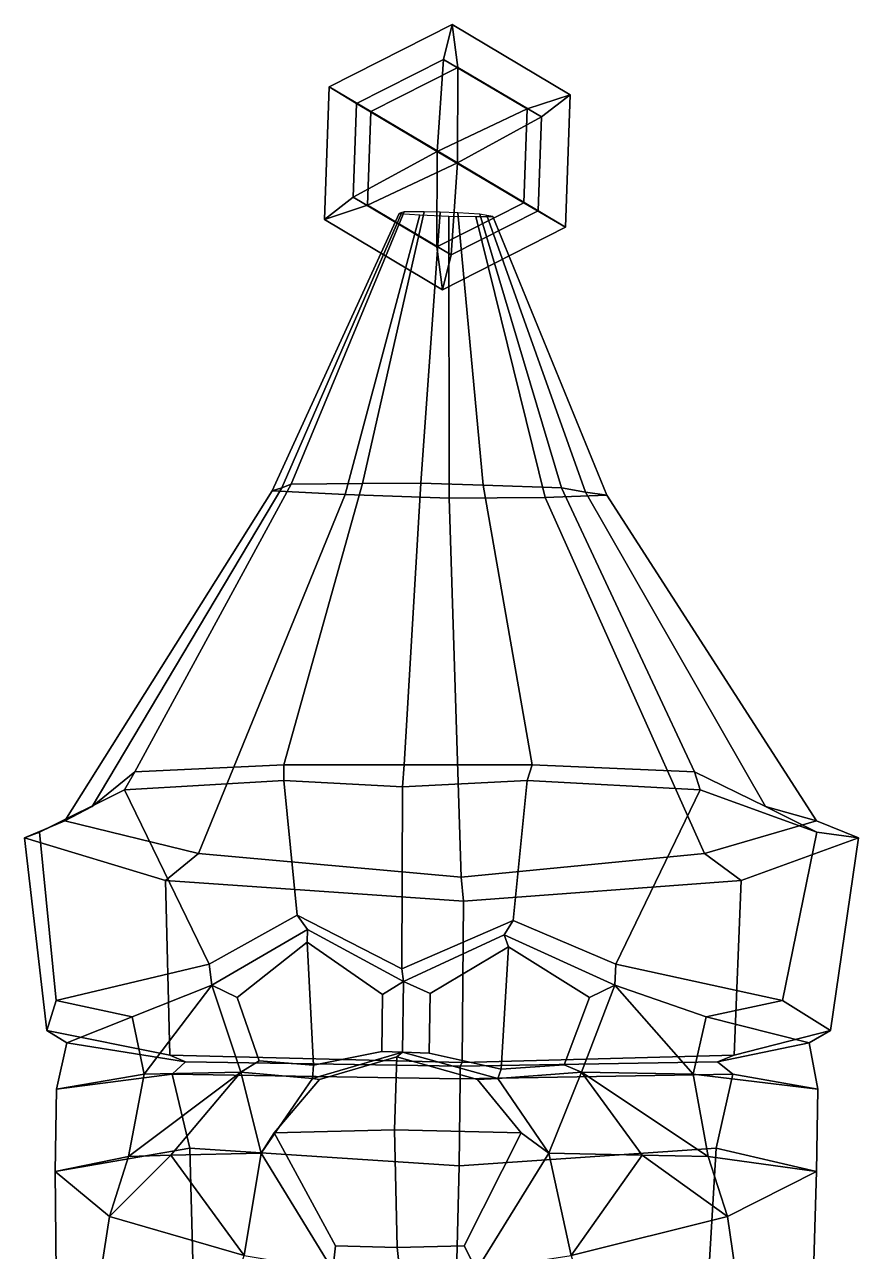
# Model space of a CAD drawing. Extents: x -177 to 193, y -153 to 353.
# Drawn here: x -69.3 to 63.3, y 157.7 to 352.8 of the extents above; entities that cross this region are included whole.
import ezdxf

# ---------------------------------------------------------------- set-up
doc = ezdxf.new("R2010")
doc.units = 0

msp = doc.modelspace()

# ---------------------------------------------------------------- linework, layer by layer
for points in [[(-16.491751, 340.236023, 65.826797), (-2.667949, 347.251343, 66.604805), (-1.312978, 352.789337, 51.919163), (-20.862803, 342.868256, 50.818886)], [(-14.221482, 338.963196, 36.965527), (-20.862803, 342.868256, 50.818886), (-1.312978, 352.789337, 51.919163), (-0.39768, 345.978516, 37.743538)], [(10.625148, 339.360229, 67.998466), (17.486275, 341.6297, 53.890091), (-1.312978, 352.789337, 51.919163), (-2.667949, 347.251343, 66.604805)], [(12.895414, 338.087402, 39.137199), (-0.39768, 345.978516, 37.743538), (-1.312978, 352.789337, 51.919163), (17.486275, 341.6297, 53.890091)], [(-3.668871, 332.608582, 73.197823), (-2.667949, 347.251343, 66.604805), (-16.491751, 340.236023, 65.826797)], [(-0.458235, 330.808533, 32.381805), (-14.221482, 338.963196, 36.965527), (-0.39768, 345.978516, 37.743538)], [(-3.668871, 332.608582, 73.197823), (10.625148, 339.360229, 67.998466), (-2.667949, 347.251343, 66.604805)], [(-0.458235, 330.808533, 32.381805), (-0.39768, 345.978516, 37.743538), (12.895414, 338.087402, 39.137199)], [(-21.613375, 321.787445, 51.689545), (-17.022482, 325.329712, 66.442436), (-16.491751, 340.236023, 65.826797), (-20.862803, 342.868256, 50.818886)], [(-21.613375, 321.787445, 51.689545), (-20.862803, 342.868256, 50.818886), (-14.221482, 338.963196, 36.965527), (-14.752214, 324.056885, 37.581169)], [(16.735703, 320.548889, 54.760746), (17.486275, 341.6297, 53.890091), (10.625148, 339.360229, 67.998466), (10.094416, 324.453918, 68.614113)], [(16.735703, 320.548889, 54.760746), (12.364682, 323.181091, 39.752842), (12.895414, 338.087402, 39.137199), (17.486275, 341.6297, 53.890091)], [(-17.022482, 325.329712, 66.442436), (-3.668871, 332.608582, 73.197823), (-16.491751, 340.236023, 65.826797)], [(-14.752214, 324.056885, 37.581169), (-14.221482, 338.963196, 36.965527), (-0.458235, 330.808533, 32.381805)], [(10.094416, 324.453918, 68.614113), (10.625148, 339.360229, 67.998466), (-3.668871, 332.608582, 73.197823)], [(12.364682, 323.181091, 39.752842), (-0.458235, 330.808533, 32.381805), (12.895414, 338.087402, 39.137199)], [(-3.729415, 317.438629, 67.836098), (-3.668871, 332.608582, 73.197823), (-17.022482, 325.329712, 66.442436)], [(-3.729415, 317.438629, 67.836098), (10.094416, 324.453918, 68.614113), (-3.668871, 332.608582, 73.197823)], [(-1.459147, 316.165802, 38.974827), (-14.752214, 324.056885, 37.581169), (-0.458235, 330.808533, 32.381805)], [(-1.459147, 316.165802, 38.974827), (-0.458235, 330.808533, 32.381805), (12.364682, 323.181091, 39.752842)], [(-2.814117, 310.627838, 53.660469), (-3.729415, 317.438629, 67.836098), (-17.022482, 325.329712, 66.442436), (-21.613375, 321.787445, 51.689545)], [(-2.814117, 310.627838, 53.660469), (-21.613375, 321.787445, 51.689545), (-14.752214, 324.056885, 37.581169), (-1.459147, 316.165802, 38.974827)], [(-2.814117, 310.627838, 53.660469), (16.735703, 320.548889, 54.760746), (10.094416, 324.453918, 68.614113), (-3.729415, 317.438629, 67.836098)], [(-9.321938, 322.879059, 54.68787), (-9.72357, 322.762482, 51.049911), (-29.91021, 278.665161, 45.578114), (-28.396965, 279.122009, 57.331509)], [(-9.72357, 322.762482, 51.049911), (-6.457619, 322.530365, 47.786716), (-18.320387, 278.03772, 35.149025), (-29.91021, 278.665161, 45.578114)], [(-8.924898, 323.026855, 59.189796), (-9.321938, 322.879059, 54.68787), (-28.396965, 279.122009, 57.331509), (-26.881296, 279.693329, 71.873039)], [(-5.766808, 323.002808, 61.613026), (-8.924898, 323.026855, 59.189796), (-26.881296, 279.693329, 71.873039), (-15.552729, 279.824127, 79.792419)], [(-6.457619, 322.530365, 47.786716), (-1.816518, 322.295166, 45.783806), (-1.793218, 277.494385, 28.83033), (-18.320387, 278.03772, 35.149025)], [(-3.180607, 322.964783, 63.086739), (-5.766808, 323.002808, 61.613026), (-15.552729, 279.824127, 79.792419), (-6.286738, 279.863708, 84.629501)], [(-3.180607, 322.964783, 63.086739), (-6.286738, 279.863708, 84.629501), (3.632987, 279.558624, 81.348724), (-0.395952, 322.829346, 62.043156)], [(-2.814117, 310.627838, 53.660469), (-1.459147, 316.165802, 38.974827), (12.364682, 323.181091, 39.752842), (16.735703, 320.548889, 54.760746)], [(2.452526, 322.242584, 48.50029), (13.508339, 277.59726, 37.730904), (-1.793218, 277.494385, 28.83033), (-1.816518, 322.295166, 45.783806)], [(-0.395952, 322.829346, 62.043156), (3.632987, 279.558624, 81.348724), (16.081732, 279.098785, 75.358101), (3.102189, 322.638397, 60.152992)], [(5.166215, 322.281586, 52.242367), (23.278919, 277.929108, 49.8927), (13.508339, 277.59726, 37.730904), (2.452526, 322.242584, 48.50029)], [(3.102189, 322.638397, 60.152992), (16.081732, 279.098785, 75.358101), (19.904589, 278.453583, 61.249622), (4.199617, 322.442352, 55.770752)], [(4.199617, 322.442352, 55.770752), (19.904589, 278.453583, 61.249622), (23.278919, 277.929108, 49.8927), (5.166215, 322.281586, 52.242367)], [(-62.875988, 226.144531, 40.987595), (-58.511547, 228.462219, 64.51239), (-28.396965, 279.122009, 57.331509), (-29.91021, 278.665161, 45.578114)], [(-58.511547, 228.462219, 64.51239), (-51.762928, 233.965942, 92.869057), (-26.881296, 279.693329, 71.873039), (-28.396965, 279.122009, 57.331509)], [(-51.762928, 233.965942, 92.869057), (-28.040426, 235.05127, 107.779305), (-15.552729, 279.824127, 79.792419), (-26.881296, 279.693329, 71.873039)], [(-8.925023, 235.060852, 116.804642), (-6.286738, 279.863708, 84.629501), (-15.552729, 279.824127, 79.792419), (-28.040426, 235.05127, 107.779305)], [(-8.925023, 235.060852, 116.804642), (11.404055, 235.05127, 111.009476), (3.632987, 279.558624, 81.348724), (-6.286738, 279.863708, 84.629501)], [(37.236286, 233.965942, 100.157356), (16.081732, 279.098785, 75.358101), (3.632987, 279.558624, 81.348724), (11.404055, 235.05127, 111.009476)], [(48.508408, 228.462219, 73.276436), (19.904589, 278.453583, 61.249622), (16.081732, 279.098785, 75.358101), (37.236286, 233.965942, 100.157356)], [(-41.640862, 220.968384, 21.673765), (-62.875988, 226.144531, 40.987595), (-29.91021, 278.665161, 45.578114), (-18.320387, 278.03772, 35.149025)], [(0.158418, 217.227966, 5.884512), (-41.640862, 220.968384, 21.673765), (-18.320387, 278.03772, 35.149025), (-1.793218, 277.494385, 28.83033)], [(0.158418, 217.227966, 5.884512), (-1.793218, 277.494385, 28.83033), (13.508339, 277.59726, 37.730904), (38.832005, 220.968384, 28.263826)], [(38.832005, 220.968384, 28.263826), (13.508339, 277.59726, 37.730904), (23.278919, 277.929108, 49.8927), (56.642006, 226.144531, 50.775131)], [(56.642006, 226.144531, 50.775131), (23.278919, 277.929108, 49.8927), (19.904589, 278.453583, 61.249622), (48.508408, 228.462219, 73.276436)], [(-28.045078, 232.583679, 112.598068), (-28.040426, 235.05127, 107.779305), (-51.762928, 233.965942, 92.869057), (-53.367718, 231.089813, 97.244087)], [(-9.206233, 231.571625, 120.238564), (-8.925023, 235.060852, 116.804642), (-28.040426, 235.05127, 107.779305), (-28.045078, 232.583679, 112.598068)], [(-9.206233, 231.571625, 120.238564), (10.624667, 232.583679, 115.764801), (11.404055, 235.05127, 111.009476), (-8.925023, 235.060852, 116.804642)], [(10.624667, 232.583679, 115.764801), (38.10791, 231.089813, 104.735184), (37.236286, 233.965942, 100.157356), (11.404055, 235.05127, 111.009476)], [(-53.367718, 231.089813, 97.244087), (-51.762928, 233.965942, 92.869057), (-58.511547, 228.462219, 64.51239), (-66.883186, 224.348694, 65.064087)], [(-25.964115, 211.144592, 116.063034), (-28.045078, 232.583679, 112.598068), (-53.367718, 231.089813, 97.244087), (-39.91959, 203.38739, 103.421043)], [(-9.293228, 202.640686, 121.30088), (-9.206233, 231.571625, 120.238564), (-28.045078, 232.583679, 112.598068), (-25.964115, 211.144592, 116.063034)], [(-9.293228, 202.640686, 121.30088), (8.407186, 210.337952, 118.913383), (10.624667, 232.583679, 115.764801), (-9.206233, 231.571625, 120.238564)], [(8.407186, 210.337952, 118.913383), (24.703136, 203.38739, 108.71312), (38.10791, 231.089813, 104.735184), (10.624667, 232.583679, 115.764801)], [(38.10791, 231.089813, 104.735184), (56.678749, 224.348694, 75.182785), (48.508408, 228.462219, 73.276436), (37.236286, 233.965942, 100.157356)], [(-39.91959, 203.38739, 103.421043), (-53.367718, 231.089813, 97.244087), (-66.883186, 224.348694, 65.064087), (-64.253563, 197.624603, 82.538277)], [(24.703136, 203.38739, 108.71312), (51.241249, 197.624603, 91.996346), (56.678749, 224.348694, 75.182785), (38.10791, 231.089813, 104.735184)], [(-66.883186, 224.348694, 65.064087), (-58.511547, 228.462219, 64.51239), (-62.875988, 226.144531, 40.987595), (-69.282745, 223.455841, 38.916405)], [(56.678749, 224.348694, 75.182785), (63.300369, 223.455841, 49.773869), (56.642006, 226.144531, 50.775131), (48.508408, 228.462219, 73.276436)], [(-69.282745, 223.455841, 38.916405), (-62.875988, 226.144531, 40.987595), (-41.640862, 220.968384, 21.673765), (-46.855412, 216.669952, 17.611425)], [(63.300369, 223.455841, 49.773869), (44.637997, 216.669952, 25.103979), (38.832005, 220.968384, 28.263826), (56.642006, 226.144531, 50.775131)], [(-64.253563, 197.624603, 82.538277), (-66.883186, 224.348694, 65.064087), (-69.282745, 223.455841, 38.916405), (-65.747314, 192.805115, 44.744797)], [(-65.747314, 192.805115, 44.744797), (-69.282745, 223.455841, 38.916405), (-46.855412, 216.669952, 17.611425), (-46.173519, 188.919373, 20.254345)], [(58.863811, 192.805115, 54.949417), (43.53521, 188.919373, 27.600748), (44.637997, 216.669952, 25.103979), (63.300369, 223.455841, 49.773869)], [(51.241249, 197.624603, 91.996346), (58.863811, 192.805115, 54.949417), (63.300369, 223.455841, 49.773869), (56.678749, 224.348694, 75.182785)], [(-46.855412, 216.669952, 17.611425), (-41.640862, 220.968384, 21.673765), (0.158418, 217.227966, 5.884512), (0.516607, 213.415588, 1.510578)], [(44.637997, 216.669952, 25.103979), (0.516607, 213.415588, 1.510578), (0.158418, 217.227966, 5.884512), (38.832005, 220.968384, 28.263826)], [(-46.173519, 188.919373, 20.254345), (-46.855412, 216.669952, 17.611425), (0.516607, 213.415588, 1.510578), (0.291697, 187.76413, 4.256989)], [(43.53521, 188.919373, 27.600748), (0.291697, 187.76413, 4.256989), (0.516607, 213.415588, 1.510578), (44.637997, 216.669952, 25.103979)], [(-25.964115, 211.144592, 116.063034), (-39.91959, 203.38739, 103.421043), (-39.490845, 200.013397, 101.771858), (-24.286438, 208.866302, 114.796318)], [(-9.293228, 202.640686, 121.30088), (-25.964115, 211.144592, 116.063034), (-24.286438, 208.866302, 114.796318), (-9.057576, 200.630188, 118.423271)], [(-24.337185, 206.857513, 112.24456), (-24.286438, 208.866302, 114.796318), (-39.490845, 200.013397, 101.771858), (-35.464169, 198.065247, 101.863686)], [(-24.337185, 206.857513, 112.24456), (-12.392475, 198.565216, 115.222008), (-9.057576, 200.630188, 118.423271), (-24.286438, 208.866302, 114.796318)], [(-9.293228, 202.640686, 121.30088), (-9.057576, 200.630188, 118.423271), (6.957944, 208.059631, 117.390602), (8.407186, 210.337952, 118.913383)], [(8.407186, 210.337952, 118.913383), (6.957944, 208.059631, 117.390602), (24.548412, 200.013397, 107.016144), (24.703136, 203.38739, 108.71312)], [(-23.361614, 187.302795, 111.350647), (-24.337185, 206.857513, 112.24456), (-35.464169, 198.065247, 101.863686), (-32.002205, 188.012512, 105.49749)], [(-12.392475, 198.565216, 115.222008), (-24.337185, 206.857513, 112.24456), (-23.361614, 187.302795, 111.350647), (-12.494034, 189.493896, 116.462173)], [(7.68716, 206.154175, 114.696228), (6.957944, 208.059631, 117.390602), (-9.057576, 200.630188, 118.423271), (-4.808936, 198.692291, 116.018517)], [(7.68716, 206.154175, 114.696228), (20.527723, 198.074524, 103.934242), (24.548412, 200.013397, 107.016144), (6.957944, 208.059631, 117.390602)], [(-4.808936, 198.692291, 116.018517), (-4.928034, 189.242706, 117.472855), (6.489046, 186.6633, 113.190483), (7.68716, 206.154175, 114.696228)], [(6.489046, 186.6633, 113.190483), (16.535658, 187.381897, 107.667603), (20.527723, 198.074524, 103.934242), (7.68716, 206.154175, 114.696228)], [(-52.179707, 194.993683, 84.155151), (-39.490845, 200.013397, 101.771858), (-39.91959, 203.38739, 103.421043), (-64.253563, 197.624603, 82.538277)], [(39.065197, 194.993683, 91.627357), (51.241249, 197.624603, 91.996346), (24.703136, 203.38739, 108.71312), (24.548412, 200.013397, 107.016144)], [(-50.279396, 185.902893, 85.120369), (-39.490845, 200.013397, 101.771858), (-52.179707, 194.993683, 84.155151)], [(-34.918465, 186.217651, 106.343613), (-39.490845, 200.013397, 101.771858), (-50.279396, 185.902893, 85.120369)], [(-32.002205, 188.012512, 105.49749), (-35.464169, 198.065247, 101.863686), (-39.490845, 200.013397, 101.771858), (-34.918465, 186.217651, 106.343613)], [(-12.494034, 189.493896, 116.462173), (-9.183113, 189.387634, 119.956245), (-9.057576, 200.630188, 118.423271), (-12.392475, 198.565216, 115.222008)], [(-4.928034, 189.242706, 117.472855), (-4.808936, 198.692291, 116.018517), (-9.057576, 200.630188, 118.423271), (-9.183113, 189.387634, 119.956245)], [(16.535658, 187.381897, 107.667603), (19.293161, 186.217651, 110.783096), (24.548412, 200.013397, 107.016144), (20.527723, 198.074524, 103.934242)], [(19.293161, 186.217651, 110.783096), (37.033165, 185.902893, 92.270546), (24.548412, 200.013397, 107.016144)], [(37.033165, 185.902893, 92.270546), (39.065197, 194.993683, 91.627357), (24.548412, 200.013397, 107.016144)], [(-64.253563, 197.624603, 82.538277), (-65.747314, 192.805115, 44.744797), (-62.56134, 190.847931, 46.339958), (-52.179707, 194.993683, 84.155151)], [(51.241249, 197.624603, 91.996346), (39.065197, 194.993683, 91.627357), (55.460766, 190.847931, 56.004993), (58.863811, 192.805115, 54.949417)], [(-52.179707, 194.993683, 84.155151), (-62.56134, 190.847931, 46.339958), (-64.185249, 183.495911, 47.737732), (-50.279396, 185.902893, 85.120369)], [(39.065197, 194.993683, 91.627357), (37.033165, 185.902893, 92.270546), (56.835629, 183.495911, 57.648342), (55.460766, 190.847931, 56.004993)], [(-65.747314, 192.805115, 44.744797), (-46.173519, 188.919373, 20.254345), (-43.683949, 187.85321, 21.539152), (-62.56134, 190.847931, 46.339958)], [(58.863811, 192.805115, 54.949417), (55.460766, 190.847931, 56.004993), (40.869781, 187.85321, 28.463404), (43.53521, 188.919373, 27.600748)], [(-64.185249, 183.495911, 47.737732), (-62.56134, 190.847931, 46.339958), (-43.683949, 187.85321, 21.539152), (-45.814083, 185.861755, 19.219387)], [(-23.361614, 187.302795, 111.350647), (-23.515728, 185.214417, 113.635574), (-9.183113, 189.387634, 119.956245), (-12.494034, 189.493896, 116.462173)], [(-10.104072, 188.635498, 134.368027), (-9.183113, 189.387634, 119.956245), (-23.515728, 185.214417, 113.635574), (-22.410423, 185.049927, 129.986893)], [(-10.104072, 188.635498, 134.368027), (2.751095, 185.049927, 132.047409), (5.986869, 185.214417, 116.051598), (-9.183113, 189.387634, 119.956245)], [(6.489046, 186.6633, 113.190483), (-4.928034, 189.242706, 117.472855), (-9.183113, 189.387634, 119.956245), (5.986869, 185.214417, 116.051598)], [(56.835629, 183.495911, 57.648342), (43.348934, 185.861755, 26.521101), (40.869781, 187.85321, 28.463404), (55.460766, 190.847931, 56.004993)], [(-46.173519, 188.919373, 20.254345), (0.291697, 187.76413, 4.256989), (-0.006695, 187.170868, 7.900715), (-43.683949, 187.85321, 21.539152)], [(-45.814083, 185.861755, 19.219387), (-43.683949, 187.85321, 21.539152), (-0.006695, 187.170868, 7.900715), (-0.003417, 185.124603, 7.860678)], [(-23.361614, 187.302795, 111.350647), (-32.002205, 188.012512, 105.49749), (-34.918465, 186.217651, 106.343613), (-23.515728, 185.214417, 113.635574)], [(-10.483246, 177.011627, 138.998199), (-10.104072, 188.635498, 134.368027), (-22.410423, 185.049927, 129.986893), (-29.591511, 176.546509, 130.976868)], [(-10.483246, 177.011627, 138.998199), (9.675446, 176.546509, 134.19252), (2.751095, 185.049927, 132.047409), (-10.104072, 188.635498, 134.368027)], [(43.53521, 188.919373, 27.600748), (40.869781, 187.85321, 28.463404), (-0.006695, 187.170868, 7.900715), (0.291697, 187.76413, 4.256989)], [(43.348934, 185.861755, 26.521101), (-0.003417, 185.124603, 7.860678), (-0.006695, 187.170868, 7.900715), (40.869781, 187.85321, 28.463404)], [(6.489046, 186.6633, 113.190483), (5.986869, 185.214417, 116.051598), (19.293161, 186.217651, 110.783096), (16.535658, 187.381897, 107.667603)], [(-50.279396, 185.902893, 85.120369), (-64.185249, 183.495911, 47.737732), (-64.431984, 170.410583, 50.483784), (-52.747707, 172.809753, 85.344666)], [(-64.431984, 170.410583, 50.483784), (-64.185249, 183.495911, 47.737732), (-45.814083, 185.861755, 19.219387), (-42.999462, 174.110779, 18.478724)], [(-52.747707, 172.809753, 85.344666), (-34.918465, 186.217651, 106.343613), (-50.279396, 185.902893, 85.120369)], [(-46.018967, 173.014954, 109.207939), (-34.918465, 186.217651, 106.343613), (-52.747707, 172.809753, 85.344666)], [(-46.018967, 173.014954, 109.207939), (-31.682899, 173.301605, 113.416824), (-34.918465, 186.217651, 106.343613)], [(-42.999462, 174.110779, 18.478724), (-45.814083, 185.861755, 19.219387), (-0.003417, 185.124603, 7.860678), (-0.172219, 171.325989, 9.921835)], [(-31.682899, 173.301605, 113.416824), (-23.515728, 185.214417, 113.635574), (-34.918465, 186.217651, 106.343613)], [(40.692318, 174.110779, 25.332388), (-0.172219, 171.325989, 9.921835), (-0.003417, 185.124603, 7.860678), (43.348934, 185.861755, 26.521101)], [(14.080818, 173.301605, 117.164497), (19.293161, 186.217651, 110.783096), (5.986869, 185.214417, 116.051598)], [(28.910637, 173.014954, 115.344055), (19.293161, 186.217651, 110.783096), (14.080818, 173.301605, 117.164497)], [(28.910637, 173.014954, 115.344055), (39.432106, 172.809753, 92.893425), (19.293161, 186.217651, 110.783096)], [(39.432106, 172.809753, 92.893425), (37.033165, 185.902893, 92.270546), (19.293161, 186.217651, 110.783096)], [(37.033165, 185.902893, 92.270546), (39.432106, 172.809753, 92.893425), (56.632317, 170.410583, 60.397949), (56.835629, 183.495911, 57.648342)], [(56.632317, 170.410583, 60.397949), (40.692318, 174.110779, 25.332388), (43.348934, 185.861755, 26.521101), (56.835629, 183.495911, 57.648342)], [(-29.591511, 176.546509, 130.976868), (-22.410423, 185.049927, 129.986893), (-23.515728, 185.214417, 113.635574), (-31.682899, 173.301605, 113.416824)], [(9.675446, 176.546509, 134.19252), (14.080818, 173.301605, 117.164497), (5.986869, 185.214417, 116.051598), (2.751095, 185.049927, 132.047409)], [(-19.868027, 158.603058, 127.709038), (-29.591511, 176.546509, 130.976868), (-31.682899, 173.301605, 113.416824), (-20.275677, 154.721558, 114.921768)], [(-10.055758, 158.312073, 133.778046), (-10.483246, 177.011627, 138.998199), (-29.591511, 176.546509, 130.976868), (-19.868027, 158.603058, 127.709038)], [(-10.055758, 158.312073, 133.778046), (0.613162, 158.603058, 129.386276), (9.675446, 176.546509, 134.19252), (-10.483246, 177.011627, 138.998199)], [(0.613162, 158.603058, 129.386276), (2.580733, 154.721558, 116.793518), (14.080818, 173.301605, 117.164497), (9.675446, 176.546509, 134.19252)], [(-64.185562, 148.937073, 52.820908), (-64.431984, 170.410583, 50.483784), (-42.999462, 174.110779, 18.478724), (-42.511303, 156.268494, 22.23012)], [(-42.511303, 156.268494, 22.23012), (-42.999462, 174.110779, 18.478724), (-0.172219, 171.325989, 9.921835), (-0.595842, 154.177612, 15.094806)], [(39.600338, 156.268494, 28.954384), (-0.595842, 154.177612, 15.094806), (-0.172219, 171.325989, 9.921835), (40.692318, 174.110779, 25.332388)], [(56.008945, 148.937073, 62.663845), (39.600338, 156.268494, 28.954384), (40.692318, 174.110779, 25.332388), (56.632317, 170.410583, 60.397949)], [(-52.747707, 172.809753, 85.344666), (-64.431984, 170.410583, 50.483784), (-55.792332, 163.271118, 84.95742)], [(-55.792332, 163.271118, 84.95742), (-46.018967, 173.014954, 109.207939), (-52.747707, 172.809753, 85.344666)], [(-34.363266, 157.079834, 107.735321), (-46.018967, 173.014954, 109.207939), (-55.792332, 163.271118, 84.95742)], [(-34.363266, 157.079834, 107.735321), (-31.682899, 173.301605, 113.416824), (-46.018967, 173.014954, 109.207939)], [(-20.275677, 154.721558, 114.921768), (-31.682899, 173.301605, 113.416824), (-34.363266, 157.079834, 107.735321)], [(2.580733, 154.721558, 116.793518), (17.649811, 157.079834, 111.994766), (14.080818, 173.301605, 117.164497)], [(17.649811, 157.079834, 111.994766), (28.910637, 173.014954, 115.344055), (14.080818, 173.301605, 117.164497)], [(17.649811, 157.079834, 111.994766), (42.499172, 163.271118, 93.006683), (28.910637, 173.014954, 115.344055)], [(42.499172, 163.271118, 93.006683), (39.432106, 172.809753, 92.893425), (28.910637, 173.014954, 115.344055)], [(39.432106, 172.809753, 92.893425), (42.499172, 163.271118, 93.006683), (56.632317, 170.410583, 60.397949)], [(-57.446518, 152.35965, 85.483337), (-55.792332, 163.271118, 84.95742), (-64.431984, 170.410583, 50.483784), (-64.185562, 148.937073, 52.820908)], [(44.045757, 152.35965, 93.794716), (56.008945, 148.937073, 62.663845), (56.632317, 170.410583, 60.397949), (42.499172, 163.271118, 93.006683)], [(-57.446518, 152.35965, 85.483337), (-42.043949, 134.553406, 114.437813), (-34.363266, 157.079834, 107.735321), (-55.792332, 163.271118, 84.95742)], [(44.045757, 152.35965, 93.794716), (42.499172, 163.271118, 93.006683), (17.649811, 157.079834, 111.994766), (24.137716, 134.553406, 119.857544)], [(-10.055758, 158.312073, 133.778046), (-19.868027, 158.603058, 127.709038), (-20.275677, 154.721558, 114.921768), (-9.340149, 152.197205, 121.873833)], [(-10.055758, 158.312073, 133.778046), (-9.340149, 152.197205, 121.873833), (2.580733, 154.721558, 116.793518), (0.613162, 158.603058, 129.386276)]]:
    msp.add_3dface(points)

doc.saveas('drawing.dxf')
